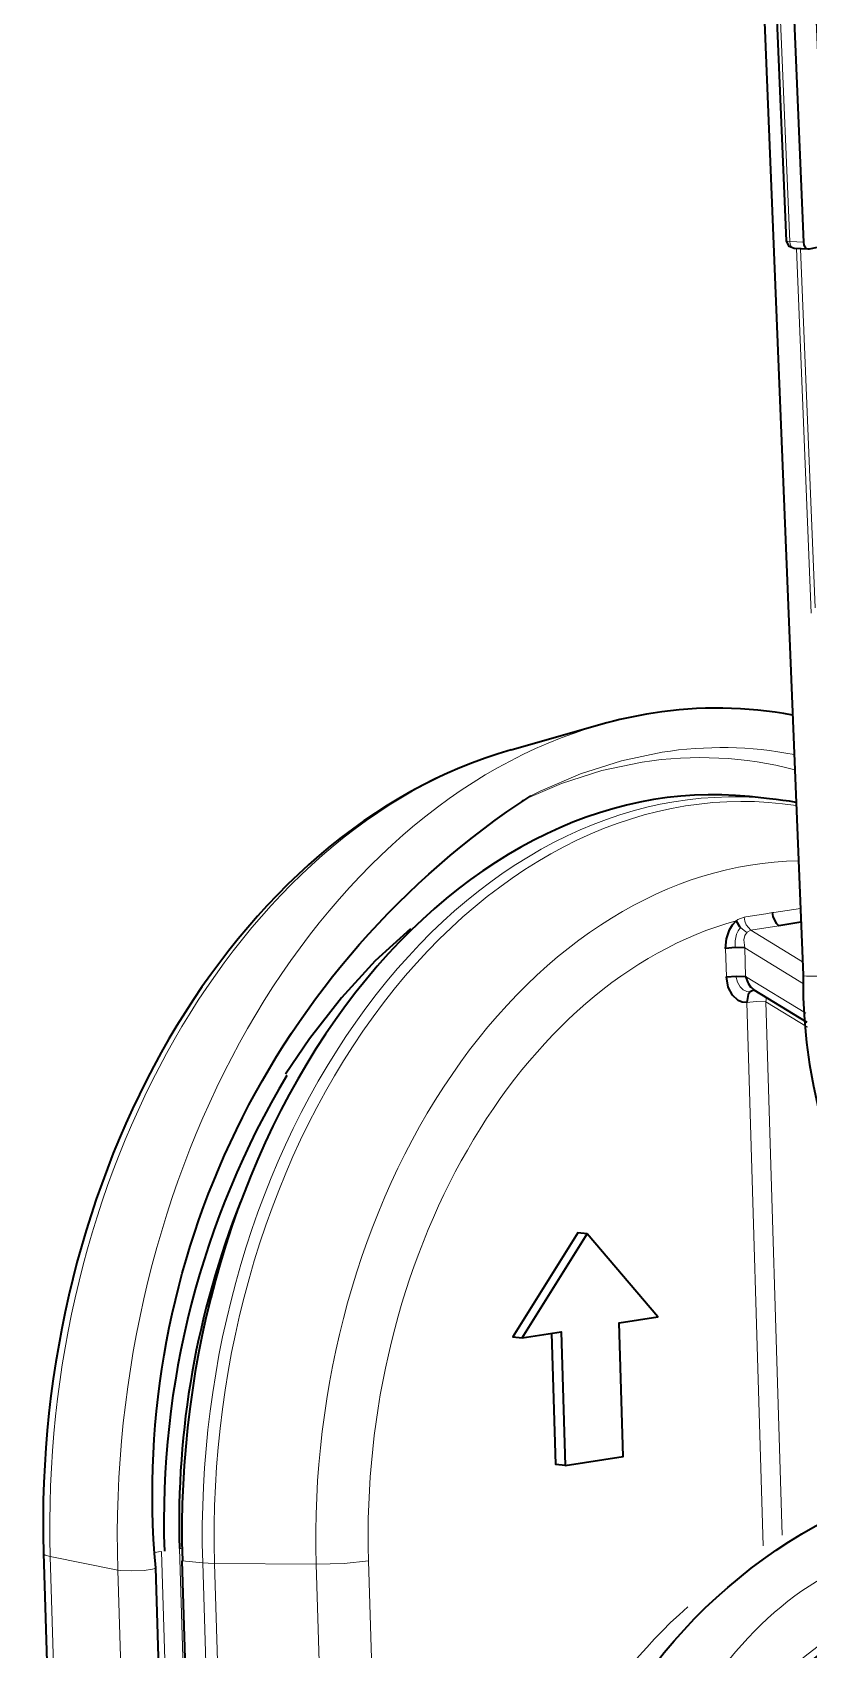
# Model space of a CAD drawing. Header units: millimetres. Extents: x 0 to 174, y 0 to 33.
# Drawn here: x 25.899 to 27.032, y 22.281 to 24.641 of the extents above; entities that cross this region are included whole.
import ezdxf

# ---------------------------------------------------------------- set-up
doc = ezdxf.new("R2010")
doc.units = ezdxf.units.MM
doc.layers.add('PDF_Geomertry', color=7, linetype='Continuous', true_color=0x405f80)

# ---------------------------------------------------------------- blocks, each defined once
blk = doc.blocks.new('SYM_BSB04473_001')
at = {"layer": 'PDF_Geomertry', "color": 7, "lineweight": 35}
for points in [[(-0.6502, 2.9501), (-0.4809, -1.2223, 0.342168), (0.0922, -1.9803)], [(-0.4963, -0.8428, 0.085941), (-0.6999, -0.8399), (-0.7097, -0.8415), (-0.7194, -0.8433), (-0.729, -0.8451), (-0.7385, -0.8472), (-0.7483, -0.8494), (-0.7577, -0.8516), (-0.7673, -0.8541), (-0.776, -0.8566), (-0.907, -0.8937)], [(-1.0616, -3.4878, -0.214474), (-1.408, -2.6722), (-1.4259, -2.0869, -0.27701), (-0.8784, -0.9605)], [(-1.5897, -2.0658), (-1.5716, -2.6512, 0.265437), (-1.1033, -3.5474), (-0.9826, -3.6108, 0.16205), (-0.6058, -3.6742), (-0.5547, -3.6641), (-0.503, -3.6494), (-0.4537, -3.631), (-0.3948, -3.6033), (-0.3374, -3.5699), (-0.2819, -3.5309)]]:
    blk.add_lwpolyline(points, format="xyb", dxfattribs=at)
for points in [[(-0.4716, 0.411), (-0.4472, -0.1634), (-0.4474, -0.1615), (-0.4481, -0.1599), (-0.4487, -0.1592), (-0.4492, -0.1588), (-0.4498, -0.1584), (-0.4503, -0.1583), (-0.4506, -0.1583), (-0.451, -0.1584), (-0.4723, -0.163), (-0.473, -0.163), (-0.4735, -0.163), (-0.4759, -0.1622), (-0.477, -0.1612), (-0.478, -0.1599), (-0.4794, -0.1567), (-0.4799, -0.1527), (-0.4942, 0.1826)], [(-0.4735, -0.163), (-0.494, -0.1619), (-0.5012, -0.1588), (-0.5051, -0.1506), (-0.5192, 0.1828), (-0.5192, 0.1833), (-0.5162, 0.192), (-0.5087, 0.1967), (-0.501, 0.1984)], [(-0.4912, -0.9702), (-0.5009, -0.9685), (-0.5106, -0.9672), (-0.5203, -0.9659), (-0.5298, -0.9648), (-0.5594, -0.9617)], [(-0.4841, -1.1451), (-0.5162, -1.1501), (-0.5198, -1.1467), (-0.5248, -1.1367), (-0.5256, -1.1309)], [(-1.0542, -1.1545), (-1.1056, -1.2015), (-1.1549, -1.2551), (-1.2016, -1.3151), (-1.2362, -1.3669)], [(-0.5662, -1.1824), (-0.5799, -1.182), (-0.594, -1.1831), (-0.5927, -1.1691), (-0.5884, -1.156), (-0.5841, -1.1488), (-0.5787, -1.143)], [(-0.5788, -1.143), (-0.5737, -1.1512), (-0.5723, -1.1528)], [(-0.5527, -1.2438), (-0.5545, -1.2444), (-0.5581, -1.2467), (-0.5609, -1.2506), (-0.5631, -1.2619), (-0.5697, -1.2616), (-0.5756, -1.2592), (-0.5842, -1.2513), (-0.5902, -1.2395), (-0.5927, -1.2247), (-0.5787, -1.2235), (-0.5649, -1.224), (-0.5616, -1.2331), (-0.5612, -1.2341), (-0.557, -1.2401)], [(-0.5569, -1.2399), (-0.5526, -1.2437)], [(-0.5527, -1.2437), (-0.4755, -1.2909)], [(-0.5526, -1.244), (-0.5523, -1.244)], [(-0.8908, -1.7515), (-0.8342, -1.7427), (-0.8283, -1.9377), (-0.7434, -1.9247), (-0.7494, -1.7295), (-0.6928, -1.7206), (-0.7959, -1.5995)], [(-0.8283, -1.9377), (-0.8419, -1.9363), (-0.8477, -1.7448)], [(-1.369, -2.662), (-1.387, -2.0767)]]:
    blk.add_lwpolyline(points, dxfattribs=at)
at = {"layer": 'PDF_Geomertry', "color": 7, "lineweight": 13}
for points in [[(-0.5051, -0.1506), (-0.5051, -0.1506), (-0.5049, -0.1508), (-0.5049, -0.1508), (-0.5047, -0.1509), (-0.5037, -0.1513), (-0.5003, -0.1516), (-0.5145, 0.1819), (-0.5178, 0.1822), (-0.5188, 0.1824), (-0.5191, 0.1826), (-0.5192, 0.1827), (-0.5192, 0.1828), (-0.5192, 0.1828)], [(-0.4799, -0.1527), (-0.5003, -0.1516), (-0.4998, -0.1556), (-0.4984, -0.1588), (-0.4974, -0.1601), (-0.4963, -0.161), (-0.494, -0.1619)], [(-0.469, -0.6941), (-0.4906, -0.162)], [(-0.4635, -0.6863), (-0.4848, -0.1624)], [(-0.4848, -1.1249), (-0.4947, -1.1263), (-0.5044, -1.1277), (-0.5141, -1.1292), (-0.5238, -1.1306), (-0.5256, -1.1309), (-0.5353, -1.1326), (-0.5451, -1.1341), (-0.5548, -1.1356), (-0.5645, -1.1373), (-0.567, -1.1377), (-0.576, -1.1412), (-0.5787, -1.143)], [(-0.5802, -1.182), (-0.5803, -1.172), (-0.5783, -1.1626), (-0.5758, -1.1573), (-0.5723, -1.1528)], [(-0.5722, -1.1528), (-0.5645, -1.1588), (-0.5628, -1.1597), (-0.5658, -1.1644), (-0.5672, -1.1709), (-0.5662, -1.1824)], [(-0.567, -1.1377), (-0.566, -1.1435), (-0.5641, -1.149), (-0.5574, -1.1565), (-0.5628, -1.1597)], [(-0.5162, -1.1501), (-0.5574, -1.1565), (-0.4817, -1.203)], [(-0.5927, -1.2247), (-0.594, -1.1831)], [(-0.4803, -1.2351), (-0.5662, -1.1824), (-0.5649, -1.224), (-0.477, -1.2778)], [(-0.558, -1.2466), (-0.5631, -1.2462), (-0.5683, -1.2437), (-0.573, -1.239), (-0.5766, -1.2324), (-0.579, -1.2235)], [(-0.4809, -1.2223), (-0.4809, -1.2224), (-0.4809, -1.2226), (-0.4806, -1.2227), (-0.4802, -1.223), (-0.4758, -1.2238), (-0.4548, -1.2238), (-0.4476, -1.2228)], [(-0.539, -2.0547), (-0.5631, -1.2619), (-0.5492, -1.2608), (-0.5353, -1.261), (-0.5348, -1.2577), (-0.5348, -1.2545)], [(-0.4747, -1.2983), (-0.5353, -1.261), (-0.5115, -2.0394)], [(-1.5716, -2.6512), (-1.5716, -2.6515), (-1.5715, -2.6517), (-1.571, -2.6524), (-1.5691, -2.6535), (-1.5617, -2.6558), (-1.5797, -2.0703), (-1.587, -2.0683), (-1.589, -2.067), (-1.5894, -2.0665), (-1.5895, -2.0662), (-1.5897, -2.0658)], [(-1.4265, -2.0645), (-1.422, -2.0638), (-1.4173, -2.063), (-1.3994, -2.6484), (-1.4041, -2.6491), (-1.4087, -2.6499)], [(-1.3913, -2.059), (-1.3733, -2.6442), (-1.3712, -2.6884), (-1.3674, -2.7323), (-1.3623, -2.7755), (-1.3555, -2.818), (-1.3534, -2.8294)], [(-1.3874, -2.0585), (-1.3894, -2.0587), (-1.3912, -2.059)], [(-1.4812, -2.0903), (-1.4766, -2.091), (-1.4608, -2.0916), (-1.4428, -2.0908), (-1.4305, -2.089), (-1.427, -2.088), (-1.4259, -2.0869)], [(-1.387, -2.0767), (-1.3573, -2.0798)], [(-1.3398, -2.0806), (-1.3492, -2.0803), (-1.3573, -2.0798), (-1.3394, -2.6651), (-1.3313, -2.6658), (-1.3219, -2.6659)], [(-1.1737, -2.667), (-1.3219, -2.6659), (-1.3398, -2.0806), (-1.1916, -2.0816)]]:
    blk.add_lwpolyline(points, dxfattribs=at)
for points in [[(-0.494, -0.9003, 0.086926), (-0.6867, -0.8969), (-0.7462, -0.9094), (-0.8056, -0.9283), (-0.8648, -0.9537), (-0.8784, -0.9605)], [(-0.4931, -0.9224, 0.103004), (-0.7159, -0.9113), (-0.7749, -0.9237), (-0.8338, -0.9426), (-0.8915, -0.9674)], [(-1.1033, -3.5474, -0.264581), (-1.5617, -2.6558), (-1.4633, -2.6756), (-1.4812, -2.0903), (-1.5797, -2.0703)], [(-0.3619, -2.0633), (-0.347, -2.1388, 0.28352), (-0.6731, -2.5851)]]:
    blk.add_lwpolyline(points, format="xyb", dxfattribs=at)
at = {"layer": 'PDF_Geomertry', "color": 7, "lineweight": 35}
blk.add_lwpolyline([(-0.7959, -1.5995), (-0.8097, -1.5981), (-0.9044, -1.7501), (-0.8908, -1.7515)], close=True, dxfattribs=at)
at = {"layer": 'PDF_Geomertry', "color": 7, "lineweight": 13}
blk.add_lwpolyline([(-1.1152, -2.0769), (-1.1509, -2.0805), (-1.1916, -2.0816), (-1.1737, -2.667), (-1.133, -2.6658), (-1.0973, -2.6622)], close=True, dxfattribs=at)
at = {"layer": 'PDF_Geomertry', "color": 7, "lineweight": 35}
for centre, radius, start, end in [((-0.1447, -2.0192), 1.2693, 149.171, 181.9533), ((-0.1308, -2.0201), 1.2609, 158.2495, 181.7667), ((-0.1417, -2.6148), 0.5107, 111.7588, 169.6238)]:
    blk.add_arc(centre, radius, start, end, dxfattribs=at)
at = {"layer": 'PDF_Geomertry', "color": 7, "lineweight": 13}
blk.add_arc((-0.1829, -2.6764), 0.7078, 131.2296, 215.3262, dxfattribs=at)
for centre, major_axis, ratio, start_param, end_param in [((-0.6718, -1.9588), (0.1225, 1.1219), 0.713799, 0.280853, 1.765736), ((-0.8066, -1.9459), (0.1158, 1.0711), 0.714276, 0.280372, 1.763985), ((-0.6344, -1.9659), (0.1053, 1.001), 0.715072, 0.000919, 1.759607), ((-0.6203, -1.9678), (0.1041, 0.9963), 0.715243, 6.247741, 8.041743), ((-0.5273, -1.9783), (0.0954, 0.9204), 0.714928, 0.084528, 1.756985), ((-0.5018, -1.9792), (0.0904, 0.8504), 0.714192, 0.27343, 1.761398), ((-0.3055, -2.6666), (0.0616, 0.6135), 0.715605, 0.267097, 1.91016), ((-0.1868, -2.7476), (0.2878, 0.5439), 0.644375, 6.194971, 8.644158)]:
    blk.add_ellipse(centre, major_axis=major_axis, ratio=ratio, start_param=start_param, end_param=end_param, dxfattribs=at)
at = {"layer": 'PDF_Geomertry', "color": 7, "lineweight": 35}
for centre, major_axis, ratio, start_param, end_param in [((-0.7823, -1.9644), (0.0933, 1.0922), 0.734826, 0.27081, 1.726251), ((-0.6636, -1.9634), (0.1045, 1.0017), 0.715199, 0.000408, 1.75831), ((-0.2379, -2.7207), (0.3125, 0.5913), 0.675658, 0.470129, 3.138231)]:
    blk.add_ellipse(centre, major_axis=major_axis, ratio=ratio, start_param=start_param, end_param=end_param, dxfattribs=at)

msp = doc.modelspace()

# ---------------------------------------------------------------- linework, layer by layer
at = {"layer": 'PDF_Geomertry', "color": 7, "lineweight": 35, "extrusion": (0, 0, -1)}
msp.add_arc((-27.4175, 21.7889), 0.7705, 318.183, 64.1757, dxfattribs=at)

# ---------------------------------------------------------------- block references
msp.add_blockref('SYM_BSB04473_001', (27.5049, 24.4877))

doc.saveas('drawing.dxf')
